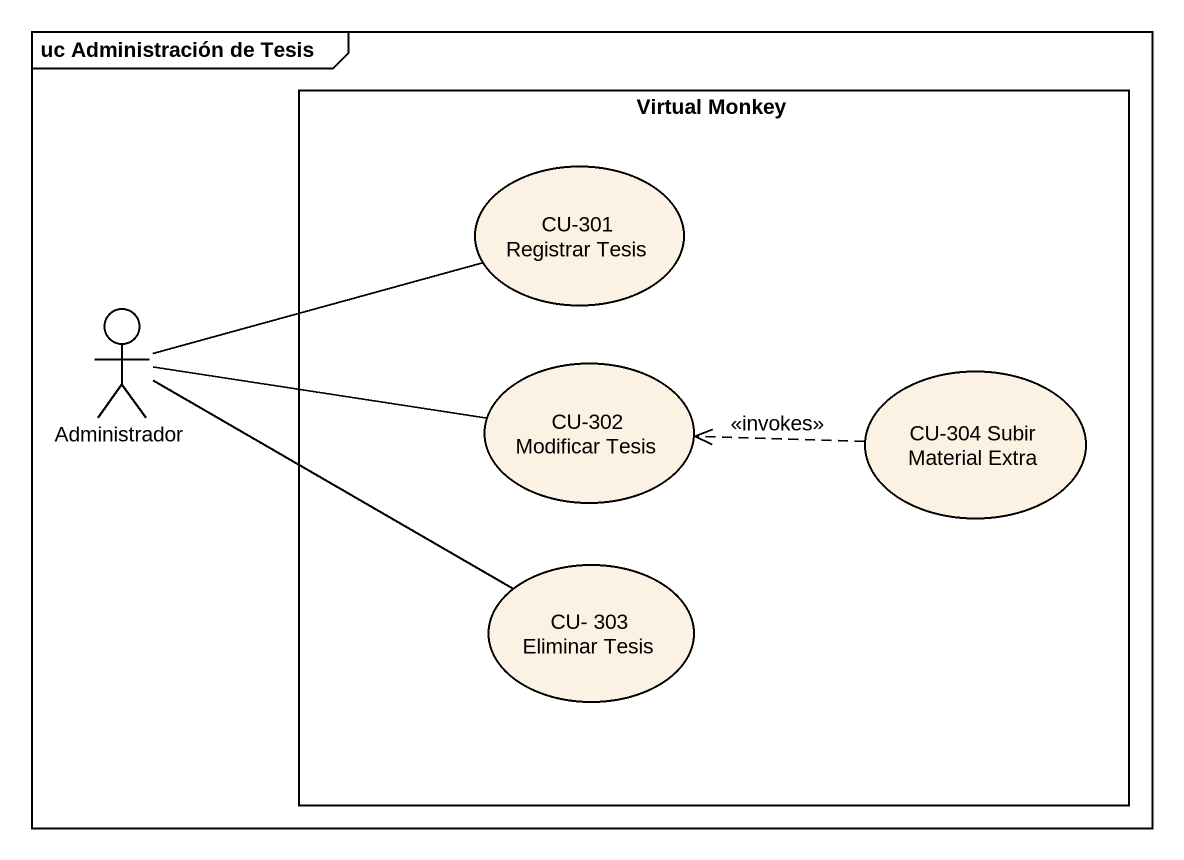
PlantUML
@startuml
mainframe uc Administración de Tesis
rectangle "Virtual Monkey" as Virtual_Monkey {
  usecase "CU-301 Registrar Tesis" as CU_301_Registrar_Tesis
  usecase "CU-302 Modificar Tesis" as CU_302_Modificar_Tesis
  usecase "CU-304 Subir Material Extra" as CU_304_Subir_Material_Extra
  usecase "CU- 303 Eliminar Tesis" as CU_303_Eliminar_Tesis
}
actor Administrador
Administrador -right- CU_301_Registrar_Tesis
Administrador -right- CU_302_Modificar_Tesis
Administrador -right- CU_303_Eliminar_Tesis
CU_304_Subir_Material_Extra .left.> CU_302_Modificar_Tesis : <<invokes>>
@enduml
